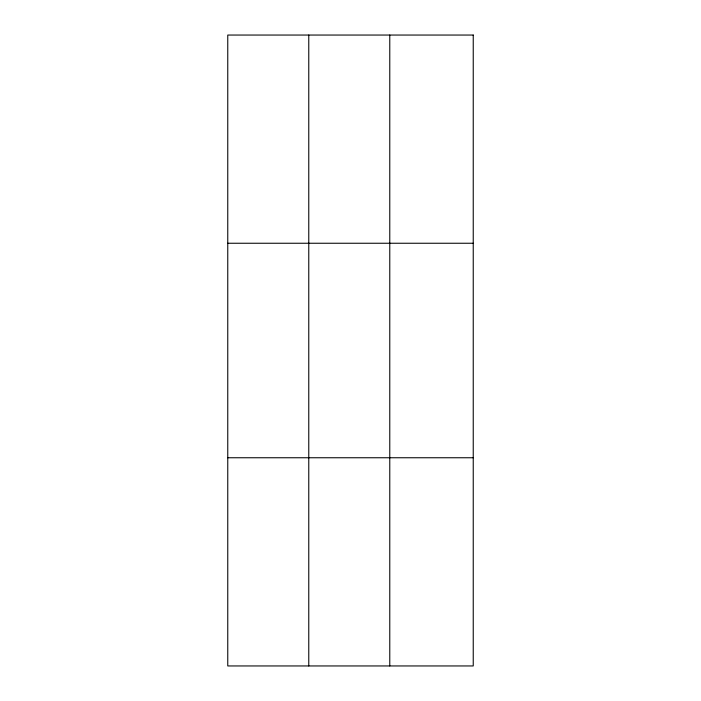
<?xml version="1.0" encoding="UTF-8"?>
<svg xmlns="http://www.w3.org/2000/svg" width="701" height="701" viewBox="0 0 701 701"><rect width="100%" height="100%" fill="white"/><g stroke="black" fill="none" stroke-linecap="round" stroke-linejoin="round"><path stroke-width="1.05" d="M308.773 665.95L308.773 35.05M389.774 665.95L389.774 35.05M227.764 243.247L473.236 243.247M227.764 457.753L473.236 457.753M473.236 35.05L473.236 665.95L227.764 665.95L227.764 35.05L473.236 35.05"/></g></svg>
